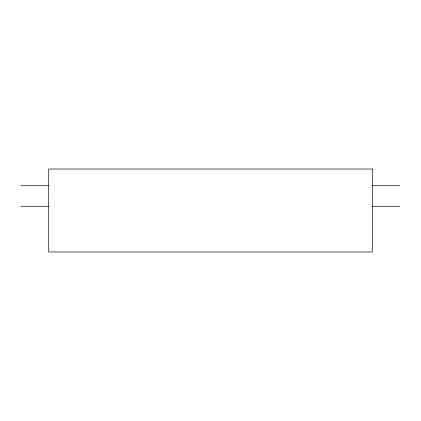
<?xml version="1.0" encoding="UTF-8"?>
<svg xmlns="http://www.w3.org/2000/svg" width="421" height="421" viewBox="0 0 421 421"><rect width="100%" height="100%" fill="white"/><g stroke="black" fill="none" stroke-linecap="round" stroke-linejoin="round"><path stroke-width="0.63" d="M21.05 185.608L48.704 185.608M372.296 185.608L399.95 185.608M21.05 206.353L48.704 206.353M372.296 206.353L399.95 206.353M372.296 169.016L48.704 169.016L48.704 251.984L372.296 251.984L372.296 169.016"/></g></svg>
